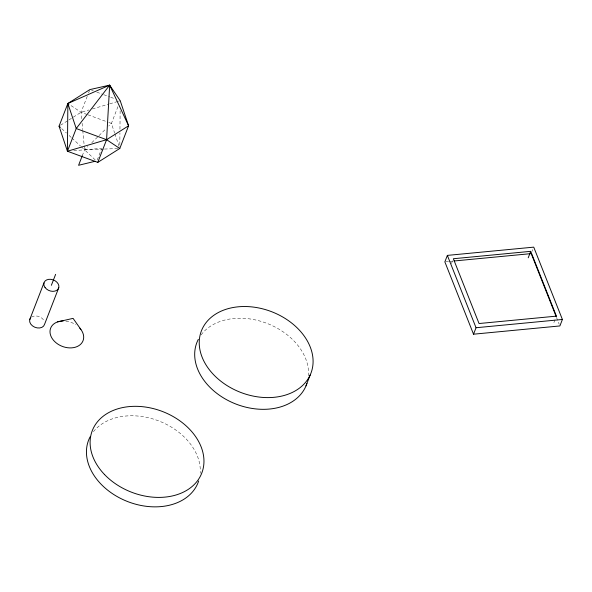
<?xml version="1.0" encoding="UTF-8"?>
<svg xmlns="http://www.w3.org/2000/svg" width="592" height="592" viewBox="0 0 592 592"><rect width="100%" height="100%" fill="white"/><g stroke="black" fill="none" stroke-linecap="round" stroke-linejoin="round"><path stroke-width="0.44" stroke-dasharray="2.96 2.22" d="M119.821 144.811L119.932 132.874M119.961 129.204L120.132 110.845M87.253 96.318L81.06 112.28L81.659 118.689M88.556 92.959L89.533 90.435M82.251 155.822L84.589 149.791L87.868 146.579M97.243 160.003L101.432 149.191M117.941 106.634L111.422 123.432L108.81 126.007M451.474 263.588L452.732 260.354M532.164 251.186L532.785 249.565M553.897 322.603L555.155 319.369M91.79 142.724L98.339 136.293M98.99 135.649L105.531 129.219M60.576 125.223L68.161 120.428M68.924 119.947L81.06 112.28L88.889 109.979M92.374 108.95L108.906 104.081M109.779 103.822L117.608 101.521M118.481 101.262L120.22 100.751M445.776 261.782L448.536 261.516M449.454 261.427L453.124 261.079M73.748 150.694L101.757 148.355M103.548 149.088L84.589 149.791L81.23 146.683M104.451 149.051L118.888 148.518M91.59 90.236L93.329 90.872M96.799 92.145L102.875 94.38M103.741 94.698L109.809 96.925M110.682 97.243L115.018 98.842M87.135 114.515L81.06 112.28L67.858 103.496M88.001 114.833L107.951 122.159M108.824 122.477L111.422 123.432L114.596 132.934M61.746 128.664L66.452 133.015M69.138 135.501L71.158 137.366M71.824 137.988L80.564 146.061M95.149 159.862L84.589 149.791L82.784 130.58M556.517 317.43L559.218 324.238M114.885 133.799L119.214 146.757M82.096 123.262L82.695 129.663M31.494 317.127A7.785 5.735 21.2 0 1 44.304 321.301M201.154 334.857A58.712 43.216 21.2 0 1 266.785 323.306A58.712 43.216 21.2 0 1 308.447 375.705M65.853 321.108A17.375 12.787 21.2 0 1 75.924 324.816M93.447 431.686A58.712 43.216 21.2 0 1 159.093 421.06A58.712 43.216 21.2 0 1 200.2 473.245"/><path stroke-width="0.89" d="M67.429 151.226L67.858 103.496L89.858 89.599L109.668 85.137L120.22 100.751L128.59 125.8L119.791 148.481L97.791 162.378L67.429 151.226L59.059 126.177L67.858 103.496L109.668 85.137L128.59 125.8L106.59 139.69L67.429 151.226L76.227 128.538L109.668 85.137L106.59 139.69L97.791 162.378M82.251 155.822L78.581 165.294L95.171 161.261M29.741 319.576L43.963 282.902M51.363 285.314L55.618 274.348M58.763 287.719L44.533 324.394A7.785 5.735 21.2 0 1 34.662 327.161A7.785 5.735 21.2 0 1 30.392 318.222M310.201 374.958A58.712 43.216 21.2 0 1 213.638 374.706A58.712 43.216 21.2 0 1 244.651 306.515A58.712 43.216 21.2 0 1 310.201 374.958L305.657 386.68A58.712 43.216 21.2 0 1 232.634 402.686A58.712 43.216 21.2 0 1 198.335 339.327M447.367 255.396L444.858 261.871L473.526 334.199L559.891 325.94L562.4 319.473L533.732 247.138L447.367 255.396L476.042 327.731L473.526 334.199M528.212 257.809L530.728 251.334L453.361 258.734L479.046 323.535L556.406 316.135L530.728 251.334M57.579 321.9L73.075 318.37L80.912 329.492M454.049 260.991L531.216 253.613L556.177 316.579M476.042 327.731L562.4 319.473M119.791 148.481L106.59 139.69L76.227 128.538L67.858 103.496M59.059 126.177L60.406 127.421M79.868 328.212A17.375 12.787 21.2 0 1 75.354 347.215A17.375 12.787 21.2 0 1 51.156 336.663A17.375 12.787 21.2 0 1 63.233 320.96M306.915 383.446A58.712 43.216 21.2 0 1 305.997 385.888M198.668 480.985A58.712 43.216 21.2 0 1 126.555 501.135A58.712 43.216 21.2 0 1 90.088 436.859M45.059 287.527A7.785 5.735 21.2 0 0 58.112 289.074A7.785 5.735 21.2 0 0 50.919 279.335A7.785 5.735 21.2 0 0 45.059 287.527M104.51 474.51A58.712 43.216 21.2 0 0 201.073 474.762A58.712 43.216 21.2 0 0 135.524 406.319A58.712 43.216 21.2 0 0 104.51 474.51"/></g></svg>
